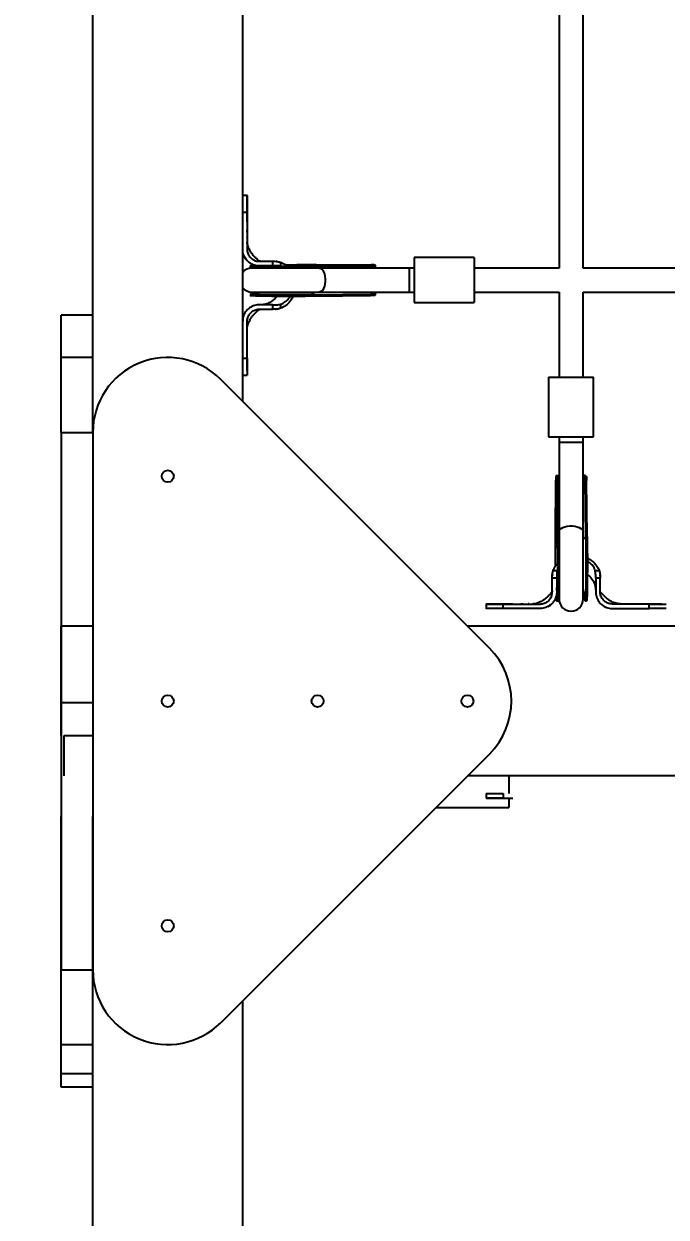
# Model space of a CAD drawing. Header units: millimetres. Extents: x -3907 to 4858, y -4880 to 3482.
# Drawn here: x -1347 to -919, y 137 to 934 of the extents above; entities that cross this region are included whole.
import ezdxf

# ---------------------------------------------------------------- set-up
doc = ezdxf.new("R2010")
doc.units = ezdxf.units.MM
for name, color, linetype in [('DIKOM_ОБЪЕКТ', 7, 'Continuous'), ('DIKOM_РАЗМЕР_ЗОНА', 7, 'Continuous'), ('DIKOM_РАЗМЕР_ОБЪЕКТА', 7, 'Continuous')]:
    doc.layers.add(name, color=color, linetype=linetype)
doc.styles.add('style1', font='arial.ttf', dxfattribs={"width": 0.8})
doc.dimstyles.new('1-50', dxfattribs={"dimtxt": 300, "dimasz": 200, "dimexe": 100, "dimexo": 0, "dimgap": 100, "dimtad": 1, "dimdec": 0, "dimtxsty": 'style1', "dimcen": 0, "dimclrd": 7, "dimclre": 7, "dimadec": 1, "dimazin": 2, "dimtfac": 1, "dimtdec": 0, "dimtmove": 0, "dimatfit": 3, "dimfxl": 0, "dimlwd": 25, "dimlwe": 18, "dimarcsym": 0})

# ---------------------------------------------------------------- blocks, each defined once
blk = doc.blocks.new('*D1')
at = {"layer": 'Defpoints', "color": 0, "transparency": 16777216}
for p in [(-526.31, 1981.63), (-1733.08, -2318.37), (-526.31, -2318.37)]:
    blk.add_point(p, dxfattribs=at)
at = {"layer": 'DIKOM_РАЗМЕР_ОБЪЕКТА', "color": 7, "lineweight": 18, "transparency": 16777216}
for p, q in [((-526.31, 1981.63), (-1833.08, 1981.63)), ((-526.31, -2318.37), (-1833.08, -2318.37))]:
    blk.add_line(p, q, dxfattribs=at)
at = {"layer": 'DIKOM_РАЗМЕР_ОБЪЕКТА', "color": 7, "lineweight": 25, "transparency": 16777216}
blk.add_line((-1733.08, 1781.63), (-1733.08, -2118.37), dxfattribs=at)
at = {"layer": 'DIKOM_РАЗМЕР_ОБЪЕКТА', "color": 7, "transparency": 16777216}
for points in [[(-1766.41, 1781.63), (-1699.75, 1781.63), (-1733.08, 1981.63)], [(-1766.41, -2118.37), (-1699.75, -2118.37), (-1733.08, -2318.37)]]:
    blk.add_solid(points, dxfattribs=at)
at = {"layer": 'DIKOM_РАЗМЕР_ОБЪЕКТА', "color": 0, "transparency": 16777216, "insert": (-1986.36, -168.37), "char_height": 300, "attachment_point": 5, "rotation": 90, "style": 'style1'}
blk.add_mtext('4300', dxfattribs=at)
blk = doc.blocks.new('*D3')
at = {"layer": 'Defpoints', "color": 0, "transparency": 16777216}
for p in [(-1026.31, 3481.63), (-3456.64, -3818.37), (-1026.31, -3818.37)]:
    blk.add_point(p, dxfattribs=at)
at = {"layer": 'DIKOM_РАЗМЕР_ЗОНА', "color": 7, "lineweight": 18, "transparency": 16777216}
for p, q in [((-1026.31, 3481.63), (-3556.64, 3481.63)), ((-1026.31, -3818.37), (-3556.64, -3818.37))]:
    blk.add_line(p, q, dxfattribs=at)
at = {"layer": 'DIKOM_РАЗМЕР_ЗОНА', "color": 7, "lineweight": 25, "transparency": 16777216}
blk.add_line((-3456.64, 3281.63), (-3456.64, -3618.37), dxfattribs=at)
at = {"layer": 'DIKOM_РАЗМЕР_ЗОНА', "color": 7, "transparency": 16777216}
for points in [[(-3489.97, 3281.63), (-3423.3, 3281.63), (-3456.64, 3481.63)], [(-3489.97, -3618.37), (-3423.3, -3618.37), (-3456.64, -3818.37)]]:
    blk.add_solid(points, dxfattribs=at)
at = {"layer": 'DIKOM_РАЗМЕР_ЗОНА', "color": 0, "transparency": 16777216, "insert": (-3709.91, -153.5), "char_height": 300, "attachment_point": 5, "rotation": 90, "style": 'style1'}
blk.add_mtext('7300', dxfattribs=at)

msp = doc.modelspace()

# ---------------------------------------------------------------- linework, layer by layer
at = {"layer": 'DIKOM_ОБЪЕКТ'}
for p, q in [((-1301.31, 660.92), (-1301.31, 1981.63)), ((-1201.31, 681.63), (-1201.31, 1981.63)), ((-990.19, 1054.51), (-990.19, 770.51)), ((-974.19, 770.51), (-974.19, 1054.51)), ((-1198.31, 819.07), (-1201.31, 819.07)), ((-1198.31, 813.79), (-1198.31, 819.06)), ((-1201.31, 807.78), (-1198.31, 807.78)), ((-1198.31, 810.57), (-1198.31, 811.84)), ((-1198.31, 807.78), (-1198.31, 783.07)), ((-1200.06, 778.09), (-1199.01, 776.34)), ((-1199.1, 776.45), (-1198.35, 775.63)), ((-1190.31, 775.07), (-1189.31, 775.07)), ((-1189.31, 775.07), (-1181.17, 775.07)), ((-1181.17, 772.07), (-1181.17, 775.07)), ((-1178.54, 774.98), (-1179.24, 775)), ((-1175.96, 774.4), (-1175.96, 771.68)), ((-1152.27, 772.83), (-1115.6, 772.65)), ((-1046.85, 777.51), (-1086.85, 777.51)), ((-1086.85, 777.51), (-1086.85, 747.51)), ((-1046.85, 777.51), (-1046.85, 747.51)), ((-1196.21, 772.12), (-1196.21, 771.12)), ((-1150.17, 770.51), (-1195.13, 770.51)), ((-1189.31, 772.07), (-1190.31, 772.07)), ((-1181.17, 772.07), (-1189.31, 772.07)), ((-1183.64, 770.7), (-1183.31, 770.51)), ((-1154.79, 770.51), (-1154.68, 770.73)), ((-1153.4, 770.74), (-1153.98, 770.58)), ((-1114.94, 772.19), (-1153.33, 771.74)), ((-1153.33, 771.74), (-1153.25, 771.74)), ((-1153.25, 771.74), (-1115.98, 772.18)), ((-1153.25, 771.74), (-1153.25, 770.74)), ((-1153.25, 770.74), (-1115.98, 771.18)), ((-1090.3, 770.51), (-1150.17, 770.51)), ((-1115.98, 771.18), (-1115.98, 772.18)), ((-1112.87, 770.69), (-1112.88, 771.75)), ((-1112.71, 771.06), (-1112.71, 772.11)), ((-1086.85, 770.51), (-1090.3, 770.51)), ((-1090.3, 770.51), (-1090.3, 754.51)), ((-990.19, 770.51), (-1046.85, 770.51)), ((-690.19, 770.51), (-974.19, 770.51)), ((-1196.14, 753.13), (-1196.13, 752.13)), ((-1195.13, 754.51), (-1150.17, 754.51)), ((-1153.18, 752.75), (-1115.91, 753.18)), ((-1153.18, 752.75), (-1153.17, 751.75)), ((-1153.17, 751.75), (-1115.91, 752.18)), ((-1150.17, 754.51), (-1090.3, 754.51)), ((-1115.91, 752.18), (-1115.91, 753.18)), ((-1112.8, 752.81), (-1112.81, 753.87)), ((-1112.64, 753.03), (-1112.64, 754.09)), ((-1090.3, 754.51), (-1086.85, 754.51)), ((-1046.85, 754.51), (-990.19, 754.51)), ((-990.19, 754.51), (-990.19, 697.85)), ((-974.19, 697.85), (-974.19, 754.51)), ((-974.19, 754.51), (-690.19, 754.51)), ((-1189.31, 746.07), (-1190.31, 746.07)), ((-1190.31, 743.07), (-1189.31, 743.07)), ((-1181.17, 746.07), (-1189.31, 746.07)), ((-1189.31, 743.07), (-1181.17, 743.07)), ((-1181.17, 743.07), (-1181.17, 746.07)), ((-1179.68, 743.1), (-1178.96, 743.12)), ((-1179.66, 743.1), (-1178.96, 743.15)), ((-1175.96, 746.45), (-1175.96, 743.73)), ((-1086.85, 747.51), (-1046.85, 747.51)), ((-1301.31, 739.21), (-1322.31, 739.21)), ((-1322.31, 710.92), (-1322.31, 739.21)), ((-1198.31, 710.35), (-1198.31, 735.05)), ((-1301.31, 710.92), (-1322.31, 710.92)), ((-1322.31, 660.92), (-1322.31, 710.92)), ((-1201.31, 710.35), (-1198.31, 710.35)), ((-1198.31, 706.21), (-1198.31, 699.09)), ((-1036.67, 516.99), (-1215.96, 696.28)), ((-1201.31, 699.07), (-1198.31, 699.07)), ((-997.19, 697.85), (-997.19, 657.85)), ((-997.19, 697.85), (-967.19, 697.85)), ((-967.19, 657.85), (-967.19, 697.85)), ((-1322.31, 660.92), (-1301.31, 660.92)), ((-1322.31, 660.92), (-1322.31, 302.34)), ((-1301.31, 660.92), (-1301.31, 302.34)), ((-997.19, 657.85), (-967.19, 657.85)), ((-990.19, 657.85), (-990.19, 654.4)), ((-990.19, 654.4), (-990.19, 594.54)), ((-990.19, 654.4), (-974.19, 654.4)), ((-974.19, 654.4), (-974.19, 657.85)), ((-974.19, 594.54), (-974.19, 654.4)), ((-992.51, 592.43), (-992.32, 629.11)), ((-991.87, 629.76), (-991.42, 591.37)), ((-990.74, 631.99), (-991.79, 631.99)), ((-990.36, 631.83), (-991.43, 631.82)), ((-972.71, 632.06), (-973.76, 632.06)), ((-972.49, 631.9), (-973.55, 631.89)), ((-991.42, 591.45), (-991.86, 628.72)), ((-990.86, 628.72), (-991.86, 628.72)), ((-990.42, 591.46), (-990.86, 628.72)), ((-971.86, 628.8), (-972.86, 628.79)), ((-972.43, 591.53), (-972.86, 628.79)), ((-971.43, 591.53), (-971.86, 628.8)), ((-991.42, 591.45), (-990.42, 591.46)), ((-991.42, 591.37), (-991.42, 591.45)), ((-990.42, 591.38), (-990.26, 590.72)), ((-990.19, 589.91), (-990.41, 590.02)), ((-990.19, 594.54), (-990.19, 549.57)), ((-974.19, 549.57), (-974.19, 594.54)), ((-972.43, 591.53), (-971.43, 591.53)), ((-994.65, 566.16), (-994.68, 565.47)), ((-994.08, 568.74), (-991.36, 568.74)), ((-966.13, 568.74), (-963.41, 568.74)), ((-962.78, 565.04), (-962.83, 565.74)), ((-962.78, 565.02), (-962.79, 565.74)), ((-991.74, 563.53), (-994.74, 563.53)), ((-994.74, 555.39), (-994.74, 563.53)), ((-991.74, 563.53), (-991.74, 555.39)), ((-990.38, 561.06), (-990.19, 561.4)), ((-962.74, 563.53), (-965.74, 563.53)), ((-965.74, 563.53), (-965.74, 555.39)), ((-962.74, 555.39), (-962.74, 563.53)), ((-994.74, 554.39), (-994.74, 555.39)), ((-991.74, 555.39), (-991.74, 554.39)), ((-965.74, 555.39), (-965.74, 554.39)), ((-962.74, 554.39), (-962.74, 555.39)), ((-1033.47, 546.39), (-1038.74, 546.39)), ((-1038.74, 546.39), (-1038.74, 543.39)), ((-1030.25, 546.39), (-1031.52, 546.39)), ((-1027.46, 543.39), (-1027.46, 546.39)), ((-1027.46, 546.39), (-1002.74, 546.39)), ((-1002.74, 543.39), (-1027.46, 543.39)), ((-997.77, 544.64), (-996.01, 545.69)), ((-996.13, 545.6), (-995.31, 546.35)), ((-991.8, 548.49), (-990.8, 548.5)), ((-972.8, 548.57), (-971.8, 548.57)), ((-954.74, 543.39), (-930.03, 543.39)), ((-930.03, 546.39), (-954.73, 546.39)), ((-930.03, 543.39), (-930.03, 546.39)), ((-925.88, 546.39), (-918.77, 546.39)), ((-1301.31, 531.63), (-1322.31, 531.63)), ((-1322.31, 480.42), (-1322.31, 531.63)), ((-1301.31, 531.63), (-1301.31, 431.63)), ((-1301.31, 531.63), (-1301.31, 431.63)), ((-1.31, 531.63), (-1051.31, 531.63)), ((-1301.31, 480.42), (-1322.31, 480.42)), ((-1322.31, 458.63), (-1322.31, 480.42)), ((-1320.31, 431.63), (-1320.31, 458.63)), ((-1320.31, 458.63), (-1301.31, 458.63)), ((-1036.67, 446.28), (-1215.96, 266.99)), ((-1301.32, 431.63), (-1301.32, 404.63)), ((-1301.31, 431.63), (-1301.32, 431.63)), ((-1.31, 431.63), (-1051.31, 431.63)), ((-1023.74, 431.63), (-1023.74, 419.88)), ((-1038.74, 419.88), (-1038.74, 416.88)), ((-1038.74, 416.88), (-1033.47, 416.88)), ((-1032.15, 416.88), (-1035.26, 416.88)), ((-1032.38, 416.88), (-1034.62, 416.88)), ((-1027.46, 419.88), (-1027.46, 416.88)), ((-1023.74, 416.88), (-1023.74, 410.63)), ((-1072.31, 410.63), (-1023.74, 410.63)), ((-1322.31, 232.85), (-1322.31, 404.63)), ((-1301.31, 281.63), (-1301.31, 404.63)), ((-1322.31, 302.34), (-1301.31, 302.34)), ((-1322.31, 252.34), (-1322.31, 302.34)), ((-1301.31, -1018.37), (-1301.31, 302.34)), ((-1301.31, -768.37), (-1301.31, 281.63)), ((-1201.31, -1018.37), (-1201.31, 281.63)), ((-1322.31, 252.34), (-1301.31, 252.34)), ((-1301.31, 232.85), (-1322.31, 232.85)), ((-1322.31, 224.06), (-1322.31, 232.85)), ((-1301.31, 224.06), (-1322.31, 224.06))]:
    msp.add_line(p, q, dxfattribs=at)
at = {"layer": 'DIKOM_ОБЪЕКТ', "flags": 128}
for points in [[(-1198.3, 790.73), (-1198.3, 790.87), (-1198.3, 791.02)], [(-1153.25, 771.74), (-1156.38, 771.71), (-1159.61, 771.68), (-1162.91, 771.66), (-1166.23, 771.65), (-1169.54, 771.64), (-1172.8, 771.64), (-1175.97, 771.65), (-1179.02, 771.66), (-1181.92, 771.68), (-1184.62, 771.71), (-1187.09, 771.74), (-1189.32, 771.78), (-1191.26, 771.82), (-1192.91, 771.87), (-1194.24, 771.92), (-1195.24, 771.98), (-1195.89, 772.04), (-1196.19, 772.1), (-1196.13, 772.16), (-1195.72, 772.23), (-1194.96, 772.29), (-1193.85, 772.36), (-1193.11, 772.39)], [(-1172.91, 772.79), (-1171.76, 772.8), (-1168.48, 772.82), (-1165.16, 772.83), (-1161.85, 772.84), (-1158.57, 772.85), (-1155.36, 772.84), (-1152.27, 772.83)], [(-1153.25, 770.74), (-1156.38, 770.71), (-1159.61, 770.68), (-1162.9, 770.66), (-1166.23, 770.65), (-1169.54, 770.64), (-1172.8, 770.64), (-1175.97, 770.65), (-1179.02, 770.66), (-1181.91, 770.68), (-1184.61, 770.71), (-1187.09, 770.74), (-1189.31, 770.78), (-1191.26, 770.82), (-1192.91, 770.87), (-1194.24, 770.92), (-1195.23, 770.98), (-1195.89, 771.04), (-1196.19, 771.1), (-1196.21, 771.12)], [(-1153.98, 770.58), (-1153.99, 770.58), (-1154.12, 770.51)], [(-1150.17, 770.51), (-1149.52, 770.41), (-1148.69, 769.94), (-1147.93, 769.13), (-1147.27, 768.01), (-1146.75, 766.64), (-1146.38, 765.07), (-1146.2, 763.38), (-1146.2, 761.65), (-1146.38, 759.96), (-1146.75, 758.39), (-1147.27, 757.01), (-1147.93, 755.89), (-1148.69, 755.08), (-1149.52, 754.62), (-1150.17, 754.51)], [(-1153.17, 751.75), (-1156.3, 751.71), (-1159.53, 751.69), (-1162.83, 751.67), (-1166.15, 751.65), (-1169.46, 751.64), (-1172.72, 751.64), (-1175.9, 751.65), (-1178.95, 751.66), (-1181.84, 751.68), (-1184.54, 751.71), (-1187.01, 751.74), (-1189.24, 751.78), (-1191.19, 751.82), (-1192.83, 751.87), (-1194.16, 751.93), (-1195.16, 751.98), (-1195.81, 752.04), (-1196.11, 752.1), (-1196.13, 752.13)], [(-1153.18, 752.75), (-1156.31, 752.71), (-1159.54, 752.69), (-1162.83, 752.67), (-1166.16, 752.65), (-1169.47, 752.64), (-1172.73, 752.64), (-1175.9, 752.65), (-1178.95, 752.66), (-1181.84, 752.68), (-1184.54, 752.71), (-1187.02, 752.74), (-1189.24, 752.78), (-1191.19, 752.82), (-1192.84, 752.87), (-1194.17, 752.93), (-1195.16, 752.98), (-1195.82, 753.04), (-1196.12, 753.1), (-1196.06, 753.17), (-1195.65, 753.23), (-1194.88, 753.3), (-1193.78, 753.36), (-1192.34, 753.42), (-1190.6, 753.48), (-1190.01, 753.5)], [(-990.19, 594.54), (-990.08, 595.18), (-989.62, 596.01), (-988.81, 596.78), (-987.69, 597.43), (-986.31, 597.96), (-984.74, 598.32), (-983.05, 598.5), (-981.32, 598.5), (-979.64, 598.32), (-978.07, 597.96), (-976.69, 597.43), (-975.57, 596.78), (-974.76, 596.01), (-974.3, 595.18), (-974.19, 594.54)], [(-992.46, 571.79), (-992.47, 572.94), (-992.5, 576.22), (-992.51, 579.54), (-992.52, 582.86), (-992.52, 586.14), (-992.52, 589.34), (-992.51, 592.43)], [(-991.42, 591.45), (-991.39, 588.32), (-991.36, 585.09), (-991.34, 581.79), (-991.33, 578.47), (-991.32, 575.16), (-991.32, 571.9), (-991.32, 568.73), (-991.34, 565.68), (-991.36, 562.79), (-991.38, 560.09), (-991.42, 557.61), (-991.45, 555.39), (-991.5, 553.44), (-991.55, 551.79), (-991.6, 550.46), (-991.66, 549.46), (-991.72, 548.81), (-991.78, 548.51), (-991.84, 548.57), (-991.91, 548.98), (-991.97, 549.75), (-992.03, 550.85), (-992.07, 551.59)], [(-990.42, 591.46), (-990.39, 588.33), (-990.36, 585.09), (-990.34, 581.8), (-990.33, 578.48), (-990.32, 575.17), (-990.32, 571.9), (-990.32, 568.73), (-990.34, 565.68), (-990.36, 562.79), (-990.38, 560.09), (-990.42, 557.61), (-990.45, 555.39), (-990.5, 553.44), (-990.55, 551.79), (-990.6, 550.46), (-990.66, 549.47), (-990.72, 548.82), (-990.78, 548.52), (-990.8, 548.5)], [(-990.26, 590.72), (-990.25, 590.71), (-990.19, 590.59)], [(-972.43, 591.53), (-972.39, 588.4), (-972.36, 585.16), (-972.34, 581.87), (-972.33, 578.55), (-972.32, 575.24), (-972.32, 571.97), (-972.33, 568.8), (-972.34, 565.75), (-972.36, 562.86), (-972.39, 560.16), (-972.42, 557.68), (-972.46, 555.46), (-972.5, 553.51), (-972.55, 551.86), (-972.6, 550.53), (-972.66, 549.54), (-972.72, 548.89), (-972.78, 548.59), (-972.85, 548.64), (-972.91, 549.06), (-972.97, 549.82), (-973.04, 550.92), (-973.1, 552.36), (-973.16, 554.11), (-973.18, 554.69)], [(-971.43, 591.53), (-971.39, 588.4), (-971.36, 585.17), (-971.34, 581.87), (-971.33, 578.55), (-971.32, 575.24), (-971.32, 571.98), (-971.33, 568.8), (-971.34, 565.76), (-971.36, 562.86), (-971.39, 560.16), (-971.42, 557.69), (-971.46, 555.46), (-971.5, 553.52), (-971.55, 551.87), (-971.6, 550.54), (-971.66, 549.54), (-971.72, 548.89), (-971.78, 548.59), (-971.8, 548.57)]]:
    msp.add_lwpolyline(points, dxfattribs=at)
at = {"layer": 'DIKOM_ОБЪЕКТ'}
for centre in [(-1251.31, 631.63), (-1251.31, 481.63), (-1151.31, 481.63), (-1051.31, 481.63), (-1251.31, 331.63)]:
    msp.add_circle(centre, 4, dxfattribs=at)
for centre, radius, start, end in [((-1151.84, 770.15), 2.72, 99.18522, 146.88023), ((-1195.13, 762.51), 8, 90, 140.57041), ((-1195.13, 762.51), 8, 219.42959, 270), ((-1152.61, 755.55), 2.86, 201.34165, 258.64298), ((-1251.31, 660.92), 50, 45, 180), ((-989.82, 592.86), 2.72, 189.19538, 236.88205), ((-975.23, 592.09), 2.86, 291.35652, 348.63798), ((-982.19, 549.57), 8, 180, 0), ((-1072.02, 481.63), 50, 315, 45), ((-1251.31, 302.34), 50, 180, 315)]:
    msp.add_arc(centre, radius, start, end, dxfattribs=at)
for points, knots in [([(-1198.31, 819.05), (-1198.31, 819.05), (-1198.31, 819.14), (-1198.31, 818.79), (-1198.31, 817.93), (-1198.31, 816.5), (-1198.31, 814.56), (-1198.31, 811.79), (-1198.31, 809.29), (-1198.31, 807.78)], [0, 0, 0, 0, 0.012296, 0.165143, 0.313683, 0.466531, 0.61507, 0.767918, 1, 1, 1, 1]), ([(-1198.31, 810.79), (-1198.31, 811.41), (-1198.31, 812.62), (-1198.31, 813.4), (-1198.31, 813.79)], [0, 0, 0, 0, 0.5079455, 1, 1, 1, 1]), ([(-1198.31, 806.19), (-1198.31, 807.49), (-1198.31, 809.98), (-1198.31, 812.32), (-1198.31, 813.43)], [0, 0, 0, 0, 0.521844, 1, 1, 1, 1]), ([(-1198.31, 801.46), (-1198.31, 802.77), (-1198.31, 805.28), (-1198.31, 807.24), (-1198.31, 808.18)], [0, 0, 0, 0, 0.522533, 1, 1, 1, 1]), ([(-1198.31, 794.62), (-1198.31, 794.6), (-1198.31, 794.53), (-1198.31, 794.93), (-1198.31, 795.49), (-1198.31, 795.99), (-1198.31, 796.09)], [0, 0, 0, 0, 0.106448, 0.508288, 0.91013, 1, 1, 1, 1]), ([(-1190.31, 772.07), (-1190.4, 772.07), (-1190.82, 772.07), (-1192.48, 772.19), (-1195.24, 772.99), (-1198.31, 775.21), (-1200.46, 778.31), (-1201.25, 781.1), (-1201.3, 782.7), (-1201.31, 783.07)], [0, 0, 0, 0, 0.014799, 0.07411, 0.290025, 0.505958, 0.720948, 0.936012, 1, 1, 1, 1]), ([(-1189.49, 775.07), (-1189.58, 775.07), (-1189.76, 775.07), (-1189.81, 775.08), (-1189.85, 775.08), (-1189.93, 775.1), (-1189.97, 775.12), (-1190, 775.13), (-1190.03, 775.14), (-1190.09, 775.16), (-1190.34, 775.26), (-1191.03, 775.8), (-1191.94, 776.7), (-1193.21, 777.9), (-1194.21, 778.98), (-1194.93, 779.87), (-1195.58, 780.79), (-1196.29, 781.88), (-1197.06, 783.31), (-1197.77, 785.05), (-1198.25, 786.87), (-1198.29, 787.57), (-1198.31, 787.94)], [0, 0, 0, 0, 0.018194, 0.034398, 0.052857, 0.056721, 0.058314, 0.059779, 0.061263, 0.062958, 0.067437, 0.091978, 0.171062, 0.268639, 0.337576, 0.396367, 0.442789, 0.502189, 0.593503, 0.710965, 0.847914, 1, 1, 1, 1]), ([(-1198.31, 783.07), (-1198.31, 782.84), (-1198.28, 781.72), (-1197.75, 779.73), (-1196.23, 777.46), (-1194.04, 775.82), (-1191.94, 775.14), (-1190.68, 775.08), (-1190.31, 775.07)], [0, 0, 0, 0, 0.0541271, 0.2683338, 0.4825432, 0.6973003, 0.912, 1, 1, 1, 1]), ([(-1198.9, 776.19), (-1198.85, 776.13), (-1198.76, 776.02), (-1198.66, 775.9), (-1198.61, 775.84)], [0, 0, 0, 0, 0.499817, 1, 1, 1, 1]), ([(-1181.17, 775.07), (-1181.08, 775.07), (-1180.72, 775.07), (-1180.36, 775.07), (-1180.09, 775.07)], [0, 0, 0, 0, 0.256137, 1, 1, 1, 1]), ([(-1180.09, 775.07), (-1179.4, 775.04), (-1177.99, 774.99), (-1176.64, 774.6), (-1175.96, 774.4)], [0, 0, 0, 0, 0.492159, 1, 1, 1, 1]), ([(-1175.96, 774.4), (-1175.53, 774.23), (-1173.85, 773.56), (-1172.21, 772.52), (-1171.26, 771.48), (-1171.22, 771.43)], [0, 0, 0, 0, 0.250106, 0.969391, 1, 1, 1, 1]), ([(-1112.88, 771.72), (-1112.83, 771.81), (-1112.63, 772.14), (-1112.75, 772.41), (-1113.31, 772.6), (-1114.29, 772.64), (-1115.18, 772.64), (-1115.6, 772.65)], [0, 0, 0, 0, 0.081572, 0.324221, 0.554217, 0.78908, 1, 1, 1, 1]), ([(-1154.06, 771.57), (-1155.14, 771.55), (-1157.25, 771.53), (-1160.52, 771.5), (-1163.72, 771.48), (-1166.83, 771.45), (-1169.81, 771.44), (-1173.47, 771.42), (-1177.6, 771.41), (-1181.77, 771.39), (-1185.06, 771.37), (-1187.5, 771.33), (-1189.2, 771.27), (-1190.22, 771.17), (-1190.76, 771.08), (-1190.78, 770.96), (-1190.79, 770.92)], [0, 0, 0, 0, 0.070741, 0.139237, 0.205472, 0.269429, 0.331069, 0.3904, 0.501907, 0.604075, 0.696874, 0.780342, 0.854565, 0.919681, 0.975897, 1, 1, 1, 1]), ([(-1189.38, 772.07), (-1189.28, 772.07), (-1189.11, 772.07), (-1188.79, 772.06), (-1188.1, 772.02), (-1187.32, 771.97), (-1186.74, 771.78), (-1186.59, 771.74)], [0, 0, 0, 0, 0.102389, 0.189713, 0.350746, 0.838048, 1, 1, 1, 1]), ([(-1175.96, 771.68), (-1176.04, 771.7), (-1176.45, 771.82), (-1177.5, 772.05), (-1179.17, 772.07), (-1180.5, 772.07), (-1181.17, 772.07)], [0, 0, 0, 0, 0.04844, 0.242205, 0.618964, 1, 1, 1, 1]), ([(-1115.98, 772.18), (-1115.49, 772.19), (-1114.49, 772.2), (-1113.45, 772.19), (-1112.91, 772.08), (-1112.93, 771.84), (-1112.93, 771.75)], [0, 0, 0, 0, 0.282221, 0.564507, 0.843706, 1, 1, 1, 1]), ([(-1112.93, 770.69), (-1112.93, 770.8), (-1112.92, 771.07), (-1113.47, 771.18), (-1114.47, 771.21), (-1115.46, 771.19), (-1115.98, 771.18)], [0, 0, 0, 0, 0.1807567, 0.4417855, 0.7056761, 1, 1, 1, 1]), ([(-1112.77, 771.06), (-1112.75, 770.98), (-1112.72, 770.85), (-1112.86, 770.61), (-1112.91, 770.52)], [0, 0, 0, 0, 0.634275, 1, 1, 1, 1]), ([(-1191.14, 754.51), (-1191.15, 754.51), (-1191.3, 754.37), (-1191.37, 754.27), (-1191.32, 754.2), (-1191.3, 754.17)], [0, 0, 0, 0, 0.023998, 0.648707, 1, 1, 1, 1]), ([(-1178.72, 751.66), (-1179.03, 751.2), (-1179.89, 749.93), (-1181.85, 748.31), (-1184.48, 746.86), (-1186.99, 746.2), (-1188.64, 746.07), (-1189.26, 746.07), (-1189.32, 746.07)], [0, 0, 0, 0, 0.1349639, 0.3671503, 0.6026785, 0.8526715, 0.983491, 1, 1, 1, 1]), ([(-1167.75, 751.65), (-1167.75, 751.65), (-1168.09, 750.82), (-1169.02, 749.21), (-1170.76, 747.03), (-1173.05, 745.02), (-1174.94, 744.19), (-1175.96, 743.73)], [0, 0, 0, 0, 0.000756, 0.227678, 0.470679, 0.713452, 1, 1, 1, 1]), ([(-1175.96, 746.45), (-1175.38, 746.66), (-1173.81, 747.24), (-1171.52, 748.93), (-1170.32, 750.74), (-1169.71, 751.65)], [0, 0, 0, 0, 0.222959, 0.608944, 1, 1, 1, 1]), ([(-1115.91, 753.18), (-1115.41, 753.19), (-1114.42, 753.2), (-1113.36, 753.27), (-1112.82, 753.52), (-1112.75, 753.93), (-1112.97, 754.37), (-1113.05, 754.53)], [0, 0, 0, 0, 0.2243155, 0.4486531, 0.6700051, 0.8803961, 1, 1, 1, 1]), ([(-1112.86, 752.81), (-1112.86, 752.7), (-1112.86, 752.42), (-1113.44, 752.27), (-1114.45, 752.2), (-1115.42, 752.19), (-1115.91, 752.18)], [0, 0, 0, 0, 0.189932, 0.454968, 0.723292, 1, 1, 1, 1]), ([(-1112.82, 754.51), (-1112.76, 754.42), (-1112.64, 754.22), (-1112.68, 754.13), (-1112.7, 754.09)], [0, 0, 0, 0, 0.485332, 1, 1, 1, 1]), ([(-1112.7, 753.03), (-1112.68, 753.09), (-1112.65, 753.18), (-1112.77, 753.36), (-1112.81, 753.4)], [0, 0, 0, 0, 0.738082, 1, 1, 1, 1]), ([(-1190.31, 746.07), (-1190.4, 746.07), (-1190.82, 746.06), (-1192.48, 745.94), (-1195.22, 745.15), (-1198.28, 742.95), (-1200.44, 739.87), (-1201.25, 737.07), (-1201.3, 735.45), (-1201.31, 735.07)], [0, 0, 0, 0, 0.014799, 0.074107, 0.28878, 0.503453, 0.718033, 0.933086, 1, 1, 1, 1]), ([(-1198.31, 730.1), (-1198.3, 730.41), (-1198.27, 731.01), (-1197.92, 732.54), (-1197.37, 734.09), (-1196.66, 735.6), (-1195.92, 736.84), (-1195.16, 737.96), (-1194.43, 738.9), (-1193.47, 739.96), (-1192.33, 741.01), (-1191.46, 741.93), (-1190.75, 742.58), (-1190.3, 742.89), (-1190.1, 742.97), (-1190.05, 742.99), (-1190.02, 743), (-1189.99, 743.01), (-1189.97, 743.02), (-1189.88, 743.05), (-1189.87, 743.04), (-1189.77, 743.06), (-1189.73, 743.06), (-1189.41, 743.07), (-1189.01, 743.07), (-1188.66, 743.07)], [0, 0, 0, 0, 0.124107, 0.2381, 0.339918, 0.425646, 0.508327, 0.557904, 0.61127, 0.676133, 0.757213, 0.823991, 0.864579, 0.883781, 0.887172, 0.888519, 0.889683, 0.890774, 0.891907, 0.894482, 0.911793, 0.925077, 0.93281, 0.941955, 1, 1, 1, 1]), ([(-1198.31, 735.05), (-1198.31, 735.14), (-1198.31, 735.61), (-1198.18, 736.81), (-1197.56, 738.75), (-1196.05, 740.86), (-1193.82, 742.42), (-1191.78, 743.02), (-1190.6, 743.06), (-1190.31, 743.07)], [0, 0, 0, 0, 0.022085, 0.110621, 0.289024, 0.50289, 0.71773, 0.931843, 1, 1, 1, 1]), ([(-1181.17, 746.07), (-1181.09, 746.07), (-1180.66, 746.07), (-1179.9, 746.07), (-1178.23, 746.03), (-1176.93, 746.27), (-1175.96, 746.45)], [0, 0, 0, 0, 0.048411, 0.242206, 0.436009, 1, 1, 1, 1]), ([(-1180.09, 743.07), (-1180.19, 743.07), (-1180.54, 743.07), (-1180.9, 743.07), (-1181.17, 743.07)], [0, 0, 0, 0, 0.256702, 1, 1, 1, 1]), ([(-1175.96, 743.73), (-1176.62, 743.54), (-1177.96, 743.14), (-1179.37, 743.09), (-1180.09, 743.07)], [0, 0, 0, 0, 0.491629, 1, 1, 1, 1]), ([(-1198.29, 729.64), (-1198.29, 729.7), (-1198.29, 729.83), (-1198.29, 729.97), (-1198.29, 730.04)], [0, 0, 0, 0, 0.4984078, 1, 1, 1, 1]), ([(-1198.31, 709.7), (-1198.31, 710.63), (-1198.31, 712.58), (-1198.31, 715.08), (-1198.31, 716.39)], [0, 0, 0, 0, 0.477551, 1, 1, 1, 1]), ([(-1198.31, 702.17), (-1198.31, 703.08), (-1198.31, 706.22), (-1198.31, 709.36), (-1198.31, 711.58)], [0, 0, 0, 0, 0.291647, 1, 1, 1, 1]), ([(-1198.31, 710.35), (-1198.31, 710.27), (-1198.31, 709.85), (-1198.31, 708.14), (-1198.31, 705.72), (-1198.31, 703.19), (-1198.31, 701.35), (-1198.31, 700.01), (-1198.31, 699.2), (-1198.31, 699.12), (-1198.31, 699.09)], [0, 0, 0, 0, 0.012375, 0.061892, 0.261124, 0.409635, 0.562453, 0.710965, 0.863782, 1, 1, 1, 1]), ([(-991.4, 631.82), (-991.48, 631.87), (-991.81, 632.07), (-992.09, 631.95), (-992.28, 631.39), (-992.31, 630.41), (-992.32, 629.52), (-992.32, 629.11)], [0, 0, 0, 0, 0.081578, 0.324234, 0.554219, 0.789113, 1, 1, 1, 1]), ([(-991.86, 628.72), (-991.87, 629.22), (-991.88, 630.22), (-991.87, 631.25), (-991.76, 631.79), (-991.52, 631.77), (-991.43, 631.77)], [0, 0, 0, 0, 0.2822189, 0.5645099, 0.8437087, 1, 1, 1, 1]), ([(-990.36, 631.77), (-990.47, 631.77), (-990.75, 631.78), (-990.86, 631.23), (-990.88, 630.23), (-990.87, 629.24), (-990.86, 628.72)], [0, 0, 0, 0, 0.180751, 0.441764, 0.705651, 1, 1, 1, 1]), ([(-990.74, 631.94), (-990.66, 631.95), (-990.53, 631.98), (-990.28, 631.84), (-990.19, 631.79)], [0, 0, 0, 0, 0.624925, 1, 1, 1, 1]), ([(-974.19, 631.88), (-974.09, 631.94), (-973.89, 632.06), (-973.81, 632.02), (-973.76, 632)], [0, 0, 0, 0, 0.485353, 1, 1, 1, 1]), ([(-972.86, 628.79), (-972.87, 629.29), (-972.88, 630.28), (-972.95, 631.34), (-973.2, 631.88), (-973.61, 631.95), (-974.04, 631.74), (-974.19, 631.66)], [0, 0, 0, 0, 0.225117, 0.450307, 0.672467, 0.883632, 1, 1, 1, 1]), ([(-972.71, 632), (-972.77, 632.02), (-972.86, 632.05), (-973.04, 631.93), (-973.08, 631.9)], [0, 0, 0, 0, 0.738064, 1, 1, 1, 1]), ([(-972.49, 631.84), (-972.38, 631.84), (-972.1, 631.85), (-971.95, 631.27), (-971.88, 630.25), (-971.87, 629.29), (-971.86, 628.8)], [0, 0, 0, 0, 0.189919, 0.454979, 0.723246, 1, 1, 1, 1]), ([(-991.24, 590.64), (-991.23, 589.57), (-991.21, 587.45), (-991.18, 584.19), (-991.15, 580.98), (-991.13, 577.87), (-991.12, 574.89), (-991.1, 571.23), (-991.08, 567.1), (-991.07, 562.93), (-991.04, 559.64), (-991, 557.2), (-990.95, 555.51), (-990.84, 554.48), (-990.76, 553.94), (-990.64, 553.92), (-990.6, 553.91)], [0, 0, 0, 0, 0.070744, 0.139244, 0.205479, 0.269428, 0.331072, 0.390398, 0.501912, 0.604078, 0.696877, 0.780344, 0.854565, 0.919681, 0.975897, 1, 1, 1, 1]), ([(-994.08, 568.74), (-993.91, 569.17), (-993.24, 570.86), (-992.2, 572.49), (-991.15, 573.44), (-991.11, 573.48)], [0, 0, 0, 0, 0.25011, 0.969424, 1, 1, 1, 1]), ([(-971.33, 576.95), (-971.32, 576.95), (-970.48, 576.66), (-968.9, 575.66), (-966.7, 573.95), (-964.7, 571.65), (-963.86, 569.76), (-963.41, 568.74)], [0, 0, 0, 0, 0.0007716, 0.2276869, 0.4706732, 0.7134381, 1, 1, 1, 1]), ([(-966.13, 568.74), (-966.34, 569.32), (-966.92, 570.9), (-968.61, 573.18), (-970.41, 574.38), (-971.32, 574.99)], [0, 0, 0, 0, 0.222978, 0.60896, 1, 1, 1, 1]), ([(-994.74, 564.61), (-994.72, 565.3), (-994.67, 566.72), (-994.28, 568.06), (-994.08, 568.74)], [0, 0, 0, 0, 0.492158, 1, 1, 1, 1]), ([(-991.36, 568.74), (-991.38, 568.66), (-991.5, 568.26), (-991.72, 567.2), (-991.75, 565.53), (-991.75, 564.2), (-991.74, 563.53)], [0, 0, 0, 0, 0.048359, 0.2421391, 0.6189409, 1, 1, 1, 1]), ([(-971.34, 565.98), (-970.87, 565.67), (-969.61, 564.81), (-967.98, 562.85), (-966.54, 560.22), (-965.88, 557.71), (-965.75, 556.06), (-965.74, 555.45), (-965.74, 555.38)], [0, 0, 0, 0, 0.134981, 0.367137, 0.602674, 0.852667, 0.983506, 1, 1, 1, 1]), ([(-965.74, 563.53), (-965.74, 563.61), (-965.74, 564.04), (-965.75, 564.8), (-965.71, 566.47), (-965.95, 567.77), (-966.13, 568.74)], [0, 0, 0, 0, 0.048445, 0.242263, 0.436066, 1, 1, 1, 1]), ([(-963.41, 568.74), (-963.22, 568.08), (-962.82, 566.74), (-962.77, 565.33), (-962.74, 564.61)], [0, 0, 0, 0, 0.491615, 1, 1, 1, 1]), ([(-994.74, 563.53), (-994.74, 563.62), (-994.74, 563.98), (-994.74, 564.34), (-994.74, 564.61)], [0, 0, 0, 0, 0.256317, 1, 1, 1, 1]), ([(-991.74, 555.33), (-991.74, 555.42), (-991.74, 555.59), (-991.74, 555.91), (-991.69, 556.6), (-991.64, 557.38), (-991.46, 557.96), (-991.41, 558.11)], [0, 0, 0, 0, 0.102281, 0.189617, 0.350715, 0.838139, 1, 1, 1, 1]), ([(-962.74, 564.61), (-962.74, 564.52), (-962.74, 564.16), (-962.74, 563.8), (-962.74, 563.53)], [0, 0, 0, 0, 0.25633, 1, 1, 1, 1]), ([(-994.74, 555.21), (-994.74, 555.12), (-994.75, 554.94), (-994.76, 554.89), (-994.76, 554.85), (-994.78, 554.77), (-994.79, 554.73), (-994.8, 554.7), (-994.82, 554.67), (-994.84, 554.61), (-994.93, 554.36), (-995.48, 553.67), (-996.38, 552.76), (-997.57, 551.49), (-998.66, 550.49), (-999.54, 549.77), (-1000.46, 549.12), (-1001.56, 548.42), (-1002.99, 547.65), (-1004.73, 546.93), (-1006.55, 546.46), (-1007.25, 546.41), (-1007.61, 546.39)], [0, 0, 0, 0, 0.0181897, 0.0343943, 0.0528538, 0.0567144, 0.058316, 0.059783, 0.0612568, 0.0629486, 0.0674359, 0.0919691, 0.1710618, 0.2686328, 0.3375711, 0.3963747, 0.4427858, 0.5021856, 0.593502, 0.7109668, 0.8479132, 1, 1, 1, 1]), ([(-991.74, 554.39), (-991.74, 554.31), (-991.75, 553.88), (-991.87, 552.22), (-992.67, 549.46), (-994.89, 546.39), (-997.99, 544.24), (-1000.78, 543.45), (-1002.38, 543.4), (-1002.74, 543.39)], [0, 0, 0, 0, 0.01481, 0.074109, 0.290045, 0.505973, 0.720942, 0.936015, 1, 1, 1, 1]), ([(-1002.74, 546.39), (-1002.52, 546.4), (-1001.4, 546.43), (-999.41, 546.96), (-997.14, 548.47), (-995.5, 550.66), (-994.81, 552.76), (-994.76, 554.02), (-994.74, 554.39)], [0, 0, 0, 0, 0.054117, 0.268331, 0.482536, 0.697286, 0.911982, 1, 1, 1, 1]), ([(-974.19, 553.56), (-974.18, 553.55), (-974.05, 553.4), (-973.95, 553.34), (-973.87, 553.39), (-973.85, 553.4)], [0, 0, 0, 0, 0.023995, 0.648699, 1, 1, 1, 1]), ([(-965.74, 554.39), (-965.74, 554.31), (-965.74, 553.88), (-965.62, 552.23), (-964.82, 549.48), (-962.63, 546.42), (-959.55, 544.27), (-956.75, 543.46), (-955.13, 543.4), (-954.74, 543.39)], [0, 0, 0, 0, 0.014809, 0.07411, 0.288781, 0.503465, 0.718034, 0.933097, 1, 1, 1, 1]), ([(-949.77, 546.39), (-950.09, 546.41), (-950.69, 546.44), (-952.22, 546.78), (-953.77, 547.33), (-955.28, 548.05), (-956.52, 548.78), (-957.63, 549.54), (-958.58, 550.28), (-959.64, 551.23), (-960.69, 552.37), (-961.6, 553.24), (-962.26, 553.96), (-962.57, 554.4), (-962.65, 554.61), (-962.66, 554.66), (-962.68, 554.68), (-962.69, 554.71), (-962.7, 554.74), (-962.73, 554.82), (-962.72, 554.83), (-962.74, 554.93), (-962.74, 554.97), (-962.75, 555.29), (-962.75, 555.7), (-962.74, 556.04)], [0, 0, 0, 0, 0.124106, 0.238096, 0.339916, 0.425644, 0.508325, 0.557897, 0.611278, 0.676137, 0.757217, 0.823991, 0.864583, 0.883785, 0.88718, 0.888511, 0.889679, 0.890776, 0.8919, 0.894482, 0.911792, 0.925079, 0.932809, 0.941956, 1, 1, 1, 1]), ([(-954.73, 546.39), (-954.82, 546.39), (-955.28, 546.4), (-956.49, 546.52), (-958.43, 547.14), (-960.53, 548.65), (-962.1, 550.88), (-962.7, 552.93), (-962.73, 554.11), (-962.74, 554.39)], [0, 0, 0, 0, 0.022068, 0.110637, 0.289027, 0.502899, 0.717718, 0.931833, 1, 1, 1, 1]), ([(-1027.46, 543.39), (-1027.54, 543.39), (-1027.92, 543.39), (-1029.5, 543.39), (-1031.81, 543.39), (-1034.33, 543.39), (-1036.23, 543.39), (-1037.66, 543.39), (-1038.48, 543.39), (-1038.83, 543.39), (-1038.73, 543.39), (-1038.73, 543.39)], [0, 0, 0, 0, 0.011383, 0.056975, 0.240213, 0.388699, 0.541497, 0.689982, 0.842775, 0.991264, 1, 1, 1, 1]), ([(-1038.72, 546.39), (-1038.73, 546.39), (-1038.82, 546.39), (-1038.47, 546.39), (-1037.61, 546.39), (-1036.18, 546.39), (-1034.24, 546.39), (-1031.47, 546.39), (-1028.97, 546.39), (-1027.46, 546.39)], [0, 0, 0, 0, 0.0122958, 0.1651444, 0.313683, 0.4665287, 0.615072, 0.7679154, 1, 1, 1, 1]), ([(-1030.47, 546.39), (-1031.09, 546.39), (-1032.3, 546.39), (-1033.08, 546.39), (-1033.47, 546.39)], [0, 0, 0, 0, 0.507942, 1, 1, 1, 1]), ([(-1025.87, 546.39), (-1027.17, 546.39), (-1029.66, 546.39), (-1031.99, 546.39), (-1033.11, 546.39)], [0, 0, 0, 0, 0.521835, 1, 1, 1, 1]), ([(-1021.14, 546.39), (-1022.45, 546.39), (-1024.96, 546.39), (-1026.92, 546.39), (-1027.85, 546.39)], [0, 0, 0, 0, 0.522541, 1, 1, 1, 1]), ([(-1014.29, 546.39), (-1014.28, 546.39), (-1014.21, 546.39), (-1014.61, 546.39), (-1015.16, 546.39), (-1015.67, 546.39), (-1015.76, 546.39)], [0, 0, 0, 0, 0.106445, 0.508279, 0.910133, 1, 1, 1, 1]), ([(-1010.41, 546.4), (-1010.45, 546.4), (-1010.55, 546.4), (-1010.65, 546.41), (-1010.7, 546.41)], [0, 0, 0, 0, 0.500002, 1, 1, 1, 1]), ([(-995.86, 545.81), (-995.81, 545.85), (-995.7, 545.94), (-995.58, 546.04), (-995.52, 546.1)], [0, 0, 0, 0, 0.49982, 1, 1, 1, 1]), ([(-949.31, 546.41), (-949.38, 546.41), (-949.51, 546.41), (-949.65, 546.41), (-949.71, 546.41)], [0, 0, 0, 0, 0.498436, 1, 1, 1, 1]), ([(-929.37, 546.39), (-930.31, 546.39), (-932.26, 546.39), (-934.76, 546.39), (-936.07, 546.39)], [0, 0, 0, 0, 0.477556, 1, 1, 1, 1]), ([(-921.85, 546.39), (-922.76, 546.39), (-925.9, 546.39), (-929.03, 546.39), (-931.26, 546.39)], [0, 0, 0, 0, 0.291679, 1, 1, 1, 1]), ([(-930.03, 546.39), (-929.94, 546.39), (-929.53, 546.39), (-927.81, 546.39), (-925.4, 546.39), (-922.86, 546.39), (-921.03, 546.39), (-919.69, 546.39), (-918.88, 546.39), (-918.8, 546.39), (-918.77, 546.39)], [0, 0, 0, 0, 0.012382, 0.06189, 0.26113, 0.409636, 0.562454, 0.710965, 0.863783, 1, 1, 1, 1]), ([(-918.76, 543.39), (-918.8, 543.39), (-918.89, 543.39), (-919.74, 543.39), (-921.08, 543.39), (-922.95, 543.39), (-925.13, 543.39), (-927.52, 543.39), (-929.18, 543.39), (-930.03, 543.39)], [0, 0, 0, 0, 0.144051, 0.292531, 0.445317, 0.593796, 0.746587, 0.872009, 1, 1, 1, 1]), ([(-1038.73, 419.88), (-1038.68, 419.88), (-1038.6, 419.88), (-1037.75, 419.88), (-1036.41, 419.88), (-1034.54, 419.88), (-1032.35, 419.88), (-1029.97, 419.88), (-1028.3, 419.88), (-1027.46, 419.88)], [0, 0, 0, 0, 0.144051, 0.292539, 0.445325, 0.593806, 0.746584, 0.872025, 1, 1, 1, 1]), ([(-1027.46, 416.88), (-1027.54, 416.88), (-1027.96, 416.88), (-1029.67, 416.88), (-1032.09, 416.88), (-1034.63, 416.88), (-1036.46, 416.88), (-1037.8, 416.88), (-1038.61, 416.88), (-1038.69, 416.88), (-1038.72, 416.88)], [0, 0, 0, 0, 0.012382, 0.061892, 0.261131, 0.409638, 0.562458, 0.710967, 0.863781, 1, 1, 1, 1]), ([(-1033.47, 416.88), (-1033.08, 416.88), (-1032.3, 416.88), (-1031.09, 416.88), (-1030.47, 416.88)], [0, 0, 0, 0, 0.492055, 1, 1, 1, 1]), ([(-1033.11, 416.88), (-1031.99, 416.88), (-1029.66, 416.88), (-1027.17, 416.88), (-1025.87, 416.87)], [0, 0, 0, 0, 0.478165, 1, 1, 1, 1]), ([(-1027.85, 416.88), (-1026.92, 416.87), (-1024.96, 416.87), (-1022.45, 416.88), (-1021.14, 416.88)], [0, 0, 0, 0, 0.477456, 1, 1, 1, 1])]:
    msp.add_open_spline(points, degree=3, knots=knots, dxfattribs=at)

# ---------------------------------------------------------------- dimensions: what is measured, and where the dimension line sits
at = {"layer": 'DIKOM_РАЗМЕР_ЗОНА'}
dim = msp.add_linear_dim(base=(-3456.64, -3818.37), p1=(-1026.31, 3481.63), p2=(-1026.31, -3818.37), angle=90, dimstyle='1-50', dxfattribs=at)
dim.commit()
dim.dimension.update_dxf_attribs({"geometry": '*D3', "text_midpoint": (-3456.64, -153.5), "dimtype": 160})
at = {"layer": 'DIKOM_РАЗМЕР_ОБЪЕКТА'}
dim = msp.add_linear_dim(base=(-1733.08, -2318.37), p1=(-526.31, 1981.63), p2=(-526.31, -2318.37), angle=90, dimstyle='1-50', dxfattribs=at)
dim.commit()
dim.dimension.update_dxf_attribs({"geometry": '*D1', "text_midpoint": (-1733.08, -168.37), "dimtype": 160})

doc.saveas('drawing.dxf')
